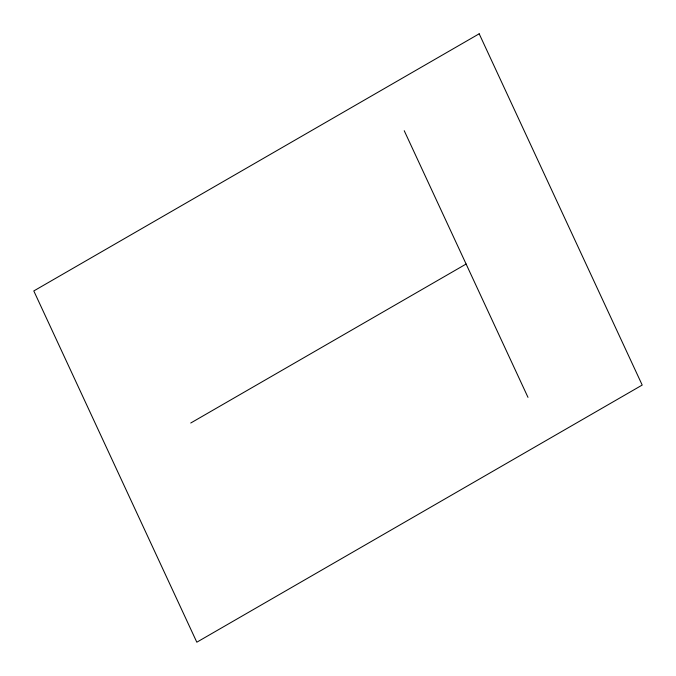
<?xml version="1.0" encoding="UTF-8"?>
<svg xmlns="http://www.w3.org/2000/svg" width="676" height="676" viewBox="0 0 676 676"><rect width="100%" height="100%" fill="white"/><g stroke="black" fill="none" stroke-linecap="round" stroke-linejoin="round"><path stroke-width="1.01" d="M190.742 423.015L466.11 264.037M404.231 130.713L527.99 397.361M479.183 33.8L33.8 290.942L196.817 642.2L642.2 385.058L479.183 33.8"/></g></svg>
